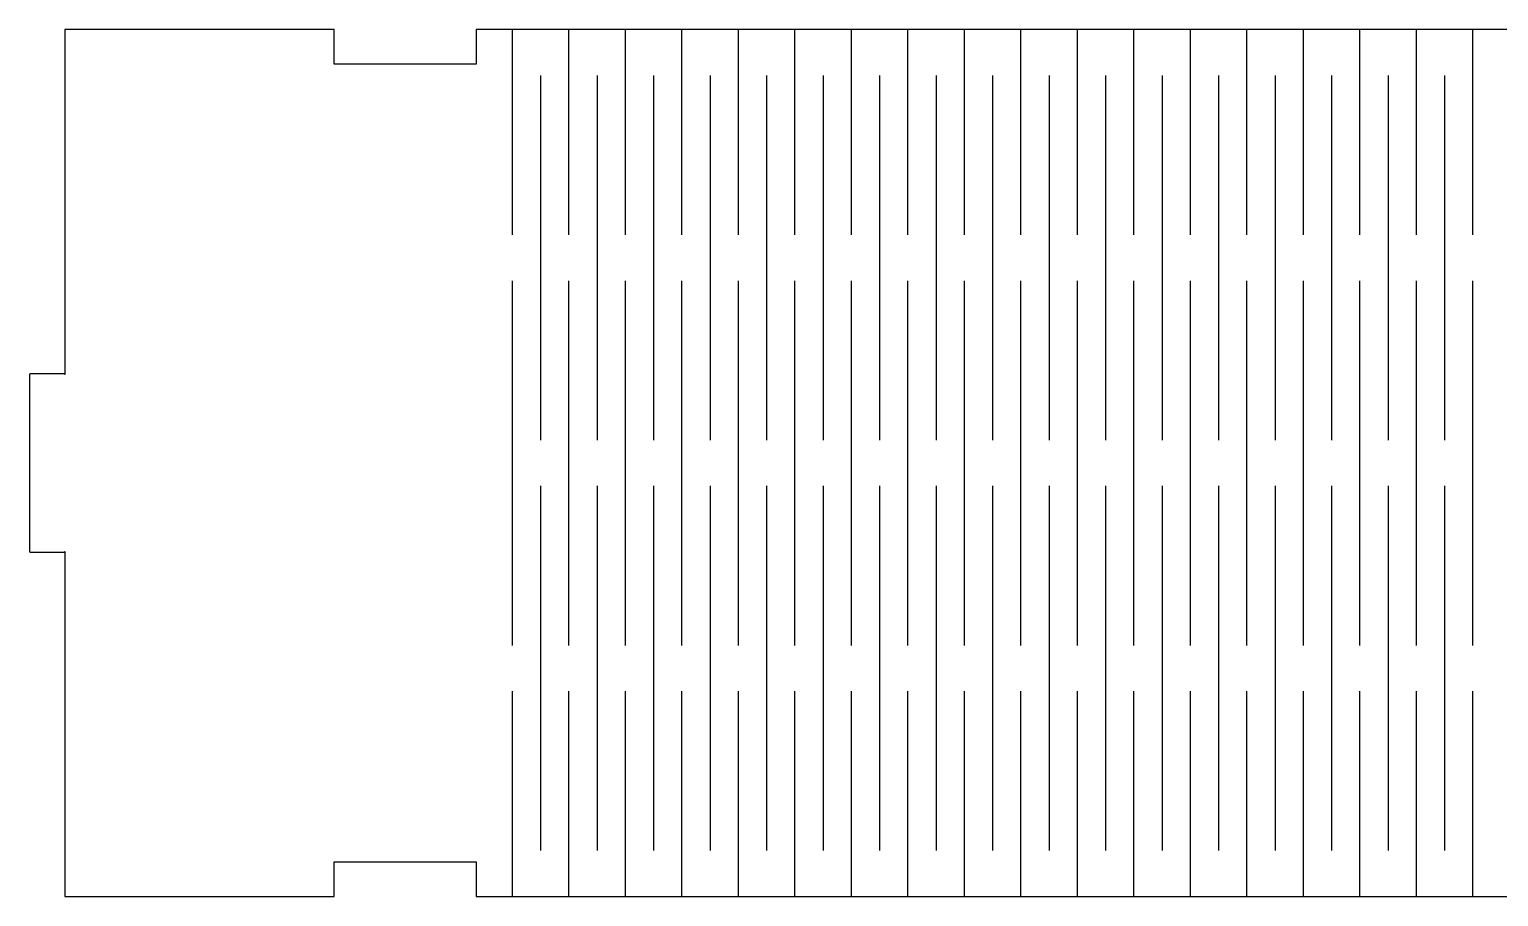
# Model space of a CAD drawing. Extents: x 5 to 388, y 5 to 377.
# Drawn here: x 5 to 221.4, y 5.1 to 132.7 of the extents above; entities that cross this region are included whole.
import ezdxf

# ---------------------------------------------------------------- set-up
doc = ezdxf.new("R2010")
doc.units = 0
doc.layers.add('Your_Design', color=7, linetype='CONTINUOUS')

msp = doc.modelspace()

# ---------------------------------------------------------------- linework, layer by layer
at = {"layer": 'Your_Design', "color": 5}
for points in [[(10.204238, 132.614694), (10.204238, 127.415491), (10.204238, 81.915377)], [(285.290542, 132.716294), (180.048217, 132.716294), (176.048211, 132.716294), (70.806098, 132.716294), (70.805992, 132.716294), (70.806098, 127.619079), (49.902816, 127.618938), (49.902816, 132.716294), (40.555792, 132.716294), (10.305803, 132.716294)], [(76.126199, 102.505393), (76.126199, 132.716471)], [(84.446498, 102.505393), (84.446498, 132.716188)], [(92.766868, 102.505393), (92.766868, 132.716471)], [(101.087167, 102.505393), (101.087167, 132.716471)], [(109.403586, 102.505393), (109.403586, 132.716471)], [(117.72392, 102.505393), (117.72392, 132.716471)], [(126.044219, 102.505393), (126.044219, 132.716471)], [(134.364554, 102.505393), (134.364554, 132.716471)], [(142.684853, 102.505393), (142.684853, 132.716471)], [(151.005222, 102.505393), (151.005222, 132.716471)], [(159.325522, 102.505393), (159.325522, 132.716471)], [(167.645821, 102.505393), (167.645821, 132.716471)], [(175.966191, 102.505393), (175.966191, 132.716471)], [(184.28649, 102.505393), (184.28649, 132.716471)], [(192.606789, 102.505393), (192.606789, 132.716471)], [(200.927159, 102.505393), (200.927159, 132.716471)], [(209.243577, 102.505393), (209.243577, 132.716471)], [(217.563876, 102.505393), (217.563876, 132.716471)], [(80.286331, 125.954673), (80.286331, 72.294457)], [(88.606665, 125.954673), (88.606665, 72.294457)], [(96.927, 125.954673), (96.927, 72.294457)], [(105.243418, 125.954673), (105.243418, 72.294457)], [(113.563717, 125.954673), (113.563717, 72.294457)], [(121.884087, 125.954673), (121.884087, 72.294457)], [(130.204386, 125.954673), (130.204386, 72.294457)], [(138.524721, 125.954673), (138.524721, 72.294457)], [(146.845055, 125.954673), (146.845055, 72.294457)], [(155.165354, 125.954673), (155.165354, 72.294457)], [(163.485689, 125.954673), (163.485689, 72.294457)], [(171.806023, 125.954673), (171.806023, 72.294457)], [(180.126322, 125.954673), (180.126322, 72.294457)], [(188.446657, 125.954673), (188.446657, 72.294457)], [(196.766991, 125.954673), (196.766991, 72.294457)], [(205.087326, 125.954673), (205.087326, 72.294457)], [(213.403709, 125.954673), (213.403709, 72.294457)], [(76.126199, 42.083379), (76.126199, 95.743737)], [(84.446498, 42.083379), (84.446498, 95.743737)], [(92.766868, 42.083379), (92.766868, 95.743737)], [(101.087167, 42.083379), (101.087167, 95.743737)], [(109.403586, 42.083379), (109.403586, 95.743737)], [(117.72392, 42.083379), (117.72392, 95.743737)], [(126.044219, 42.083379), (126.044219, 95.743737)], [(134.364554, 42.083379), (134.364554, 95.743737)], [(142.684853, 42.083379), (142.684853, 95.743737)], [(151.005222, 42.083379), (151.005222, 95.743737)], [(159.325522, 42.083379), (159.325522, 95.743737)], [(167.645821, 42.083379), (167.645821, 95.743737)], [(175.966191, 42.083379), (175.966191, 95.743737)], [(184.28649, 42.083379), (184.28649, 95.743737)], [(192.606789, 42.083379), (192.606789, 95.743737)], [(200.927159, 42.083379), (200.927159, 95.743737)], [(209.243577, 42.083379), (209.243577, 95.743737)], [(217.563876, 42.083379), (217.563876, 95.743737)], [(5.004999, 81.915377), (5.004999, 55.915373)], [(10.305803, 82.016871), (5.106564, 82.016871)], [(80.286331, 65.536646), (80.286331, 11.876359)], [(88.606665, 65.536646), (88.606665, 11.876359)], [(96.927, 65.536646), (96.927, 11.876359)], [(105.243418, 65.536646), (105.243418, 11.876359)], [(113.563717, 65.536646), (113.563717, 11.876359)], [(121.884087, 65.536646), (121.884087, 11.876359)], [(130.204386, 65.536646), (130.204386, 11.876359)], [(138.524721, 65.536646), (138.524721, 11.876359)], [(146.845055, 65.536646), (146.845055, 11.876359)], [(155.165354, 65.536646), (155.165354, 11.876359)], [(163.485689, 65.536646), (163.485689, 11.876359)], [(171.806023, 65.536646), (171.806023, 11.876359)], [(180.126322, 65.536646), (180.126322, 11.876359)], [(188.446657, 65.536646), (188.446657, 11.876359)], [(196.766991, 65.536646), (196.766991, 11.876359)], [(205.087326, 65.536646), (205.087326, 11.876359)], [(213.403709, 65.536646), (213.403709, 11.876359)], [(5.106564, 55.813773), (10.305803, 55.813773)], [(10.204238, 55.915373), (10.204238, 10.415259), (10.204238, 5.216055)], [(76.126199, 5.114632), (76.126199, 35.325568)], [(84.446498, 5.114632), (84.446498, 35.325568)], [(92.766868, 5.114632), (92.766868, 35.325568)], [(101.087167, 5.114632), (101.087167, 35.325568)], [(109.403586, 5.114632), (109.403586, 35.325568)], [(117.72392, 5.114632), (117.72392, 35.325568)], [(126.044219, 5.114632), (126.044219, 35.325568)], [(134.364554, 5.114632), (134.364554, 35.325568)], [(142.684853, 5.114632), (142.684853, 35.325568)], [(151.005222, 5.114632), (151.005222, 35.325568)], [(159.325522, 5.114632), (159.325522, 35.325568)], [(167.645821, 5.114632), (167.645821, 35.325568)], [(175.966191, 5.114632), (175.966191, 35.325568)], [(184.28649, 5.114632), (184.28649, 35.325568)], [(192.606789, 5.114632), (192.606789, 35.325568)], [(200.927159, 5.114632), (200.927159, 35.325568)], [(209.243577, 5.114632), (209.243577, 35.325568)], [(217.563876, 5.114632), (217.563876, 35.325568)], [(10.302028, 5.114455), (49.891632, 5.121864), (49.891632, 10.21922), (70.794915, 10.219079), (70.798443, 5.118159), (70.801971, 5.114632), (285.290542, 5.114632)]]:
    msp.add_lwpolyline(points, dxfattribs=at)
for points in [[(10.305803, 132.716294), (10.251087, 132.716294), (10.204238, 132.673291), (10.204238, 132.614694)], [(5.106564, 82.016871), (5.051884, 82.016871), (5.004999, 81.973903), (5.004999, 81.915377)], [(10.204238, 81.915377), (10.204238, 81.97041), (10.247207, 82.016871), (10.305803, 82.016871)], [(5.004999, 55.915373), (5.004999, 55.860374), (5.047968, 55.813773), (5.106564, 55.813773)], [(10.305803, 55.813773), (10.251087, 55.813773), (10.204238, 55.856776), (10.204238, 55.915373)], [(10.204238, 5.216055), (10.204238, 5.161057), (10.247207, 5.114455), (10.305803, 5.114455)]]:
    msp.add_open_spline(points, degree=3, dxfattribs=at)

doc.saveas('drawing.dxf')
